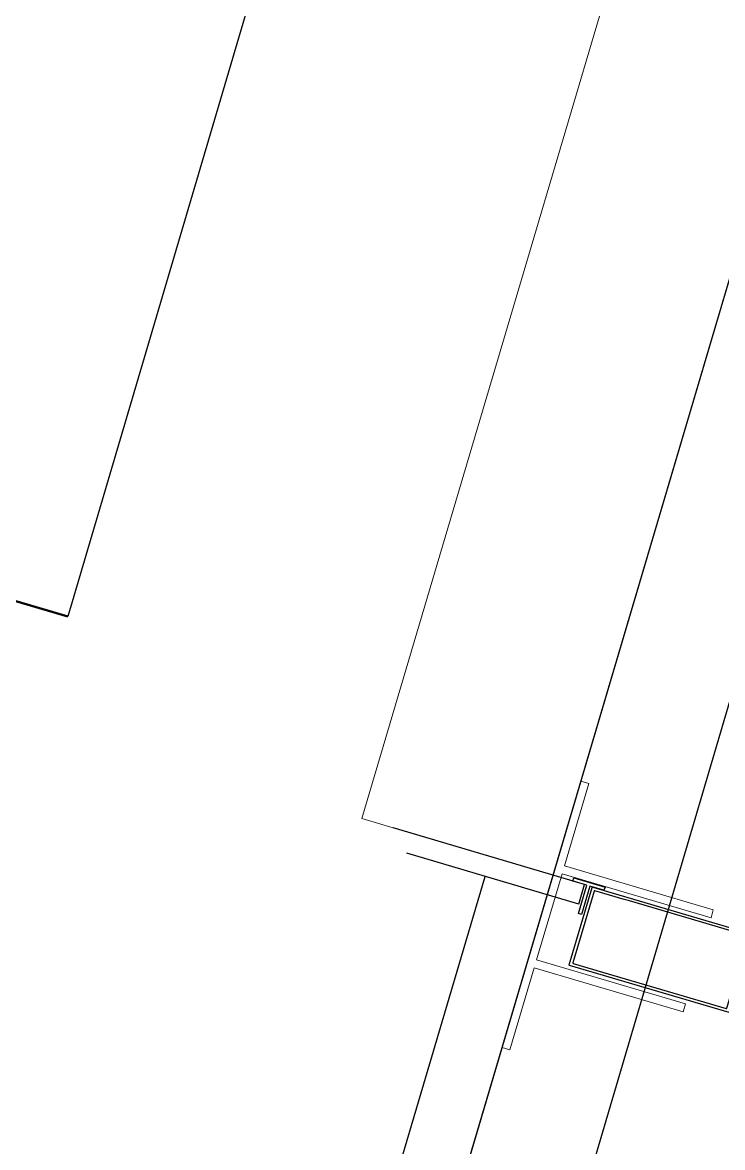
# Model space of a CAD drawing. Header units: millimetres. Extents: x 62878 to 70819, y -67946 to -61850.
# Drawn here: x 67630.6 to 67673.4, y -66630.8 to -66562 of the extents above; entities that cross this region are included whole.
import ezdxf

# ---------------------------------------------------------------- set-up
doc = ezdxf.new("R2010")
doc.units = ezdxf.units.MM
for name, color, linetype, lineweight in [('-Hotec Kolon', 6, 'Continuous', 50), ('Dog_dos_yeni', 63, 'Continuous', 5), ('DOGRAMA', 171, 'Continuous', 0), ('DUV.ALÇ.-yeni', 20, 'Continuous', 25), ('GOR-2', 152, 'Continuous', 20)]:
    doc.layers.add(name, color=color, linetype=linetype, lineweight=lineweight)
doc.layers.add('profil-yeni', color=13, linetype='Continuous')
doc.layers.add('ÇATI K', color=254, linetype='Continuous')

msp = doc.modelspace()

# ---------------------------------------------------------------- linework, layer by layer
at = {"layer": '-Hotec Kolon', "linetype": 'Continuous'}
msp.add_line((67633.376, -66598.348), (67588.486, -66585.116), dxfattribs=at)
msp.add_lwpolyline([(68896.021, -63031.435), (69030.259, -63071.184), (69185.279, -62547.653), (68892.999, -62461.107, 1.044368), (68063.198, -62298.73, 0.204375), (63106.96, -62494.783, 0.353953), (62932.94, -62997.825), (63753.185, -65779.598), (64154.954, -67142.153), (65336.723, -66792.622), (65336.7, -66829.112), (65270.535, -66829.071, 0.626789), (65270.199, -67369.071), (65531.845, -67369.234, 0.926242), (66130.088, -67369.606), (66391.733, -67369.769, 0.626743), (66392.069, -66829.769), (66326.147, -66829.728), (66326.17, -66793.238), (67506.156, -67144.128), (68467.025, -63899.086), (68625.204, -63946.037), (68896.024, -63031.423)], format="xyb")
at = {"layer": 'Dog_dos_yeni'}
msp.add_lwpolyline([(67659.95, -66624.736), (67664.776, -66608.435), (67665.256, -66608.577), (67663.765, -66613.611), (67672.874, -66616.309), (67672.732, -66616.788), (67663.623, -66614.091), (67662.062, -66619.364), (67671.171, -66622.062), (67671.029, -66622.541), (67661.92, -66619.844), (67660.429, -66624.878), (67659.95, -66624.736)], close=True, dxfattribs=at)
at = {"layer": 'DOGRAMA', "lineweight": -2}
msp.add_lwpolyline([(66522.144, -66852.653), (67506.156, -67144.128), (68892.83, -62461.057)], dxfattribs=at)
at = {"layer": 'DOGRAMA', "lineweight": -2, "ltscale": 0.5}
msp.add_lwpolyline([(67674.185, -66622.694), (67664.079, -66619.701, -0.414214), (67664.059, -66619.664), (67665.461, -66614.927, -0.414214), (67665.499, -66614.907), (67675.605, -66617.899, -0.414214)], format="xyb", dxfattribs=at)
msp.add_lwpolyline([(67667.749, -66615.761), (67667.413, -66615.661), (67665.62, -66615.131, 0.414214), (67665.583, -66615.151), (67664.283, -66619.542, 0.414214), (67664.303, -66619.58), (67666.096, -66620.111), (67666.431, -66620.21), (67673.661, -66622.351, 0.414214), (67673.698, -66622.33), (67674.999, -66617.939, 0.414214), (67674.979, -66617.902)], format="xyb", close=True, dxfattribs=at)
at = {"layer": 'DUV.ALÇ.-yeni', "ltscale": 5}
for p, q in [((67664.991, -66614.756), (67653.275, -66611.288)), ((67664.636, -66615.955), (67654.118, -66612.841)), ((67507.291, -67126.39), (67658.913, -66614.261)), ((67664.636, -66615.955), (67664.991, -66614.756))]:
    msp.add_line(p, q, dxfattribs=at)
at = {"layer": 'GOR-2'}
msp.add_line((67703.816, -66433.53), (67651.357, -66610.72), dxfattribs=at)
at = {"layer": 'GOR-2', "linetype": 'ByBlock'}
msp.add_line((67651.357, -66610.72), (67653.275, -66611.288), dxfattribs=at)
at = {"layer": 'profil-yeni'}
msp.add_lwpolyline([(67664.815, -66616.582), (67664.623, -66616.525), (67665.134, -66614.799), (67664.271, -66614.543), (67664.328, -66614.352), (67666.246, -66614.919), (67666.178, -66615.108), (67665.326, -66614.856), (67664.815, -66616.582)], dxfattribs=at)
at = {"layer": 'ÇATI K', "color": 0}
for p, q in [((67736.638, -66390.566), (67512.594, -67150.633)), ((67685.824, -66420.417), (67633.376, -66598.348))]:
    msp.add_line(p, q, dxfattribs=at)

doc.saveas('drawing.dxf')
